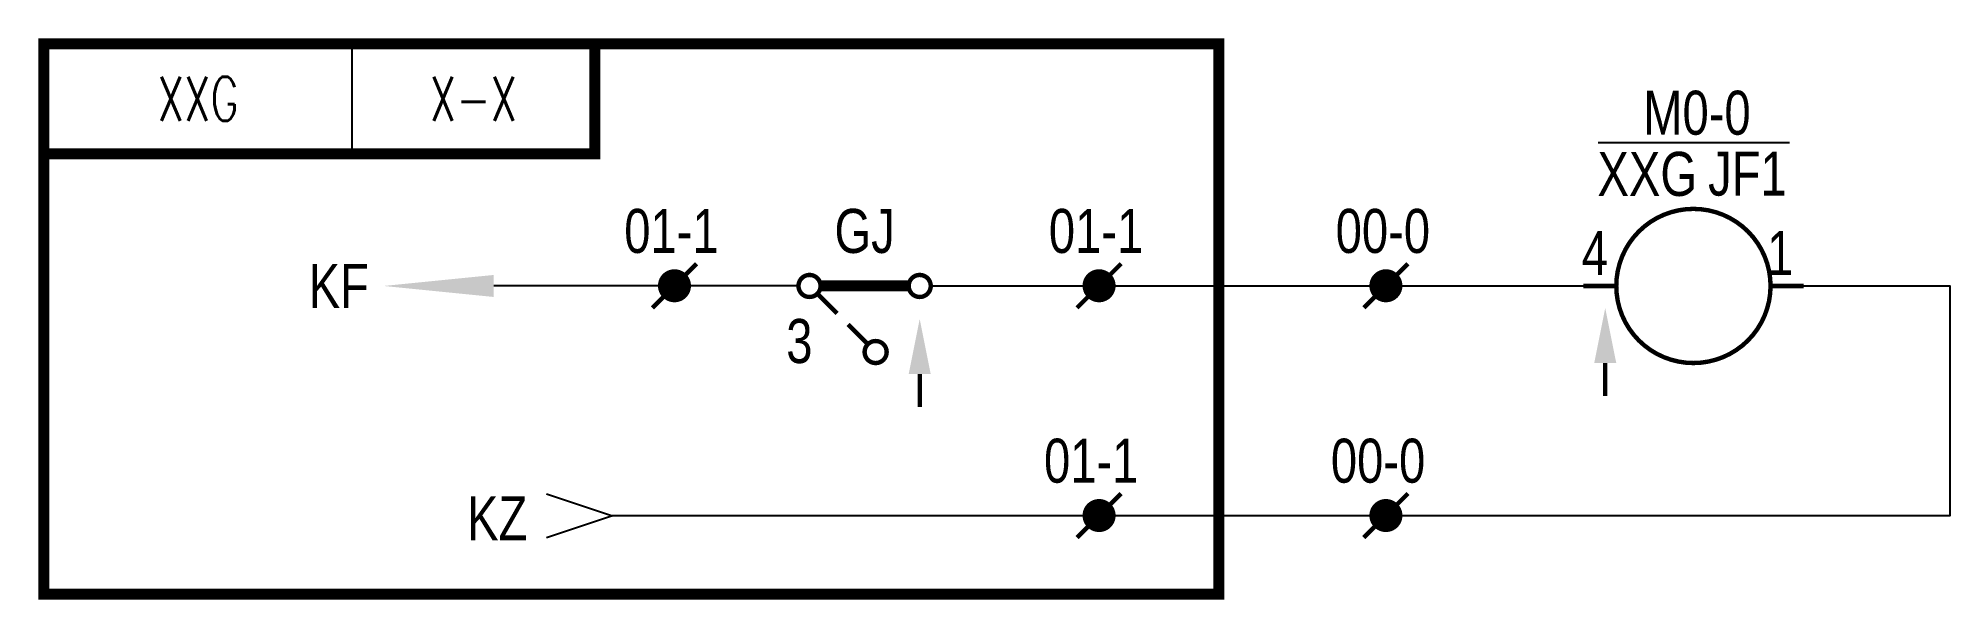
# Model space of a CAD drawing. Header units: millimetres. Extents: x -0.2 to 86.5, y -25.2 to 0.2.
import ezdxf
from ezdxf.enums import TextEntityAlignment as Align

# ---------------------------------------------------------------- set-up
doc = ezdxf.new("R2010")
doc.units = ezdxf.units.MM
doc.layers.add('tie', color=7, linetype='Continuous')
doc.styles.add('HZ', font='TXT', dxfattribs={"width": 0.7, "bigfont": 'HZTXT'})

msp = doc.modelspace()

# ---------------------------------------------------------------- linework, layer by layer
at = {"color": 7}
for p, q in [((14, -5), (14, 0)), ((40.248, -11), (53.316, -11)), ((53.316, -11), (69.855, -11))]:
    msp.add_line(p, q, dxfattribs=at)
msp.add_line((70.54, -4.482), (79.213, -4.482))
at = {"color": 7, "const_width": 0.5}
msp.add_lwpolyline([(53.316, -25), (0, -25), (0, 0), (53.316, 0)], close=True, dxfattribs=at)
at = {"color": 7}
for points, const_width in [([(25, 0), (0, 0), (0, -5)], 0.5), ([(25, 0), (25, -5), (0, -5)], 0.5), ([(29.62, -9.991), (27.62, -11.991)], 0.2), ([(48.887, -9.991), (46.887, -11.991)], 0.2), ([(61.902, -9.991), (59.902, -11.991)], 0.2), ([(35.998, -12.25), (35.057, -11.308)], 0.2), ([(39.248, -11), (35.248, -11)], 0.5), ([(71.355, -11), (69.855, -11)], 0.2), ([(78.355, -11), (79.855, -11)], 0.2), ([(37.43, -13.681), (36.498, -12.75)], 0.2), ([(70.855, -14.5), (70.855, -16)], 0.2), ([(39.748, -15), (39.748, -16.5)], 0.2), ([(48.887, -20.424), (46.887, -22.424)], 0.2), ([(61.902, -20.424), (59.902, -22.424)], 0.2)]:
    msp.add_lwpolyline(points, dxfattribs=dict(at, const_width=const_width))
for points, const_width in [([(78.355, -11, -1), (71.355, -11, -1)], 0.2), ([(28.995, -10.991, 1), (28.245, -10.991, 1)], 0.75), ([(48.262, -10.991, 1), (47.512, -10.991, 1)], 0.75), ([(61.277, -10.991, 1), (60.527, -10.991, 1)], 0.75), ([(48.262, -21.424, 1), (47.512, -21.424, 1)], 0.75), ([(61.277, -21.424, 1), (60.527, -21.424, 1)], 0.75)]:
    msp.add_lwpolyline(points, format="xyb", close=True, dxfattribs=dict(at, const_width=const_width))
at = {"color": 7, "const_width": 0.2}
for points in [[(34.748, -10.5, -1), (34.748, -11.5, -1), (34.748, -10.5)], [(39.748, -10.5, -1), (39.748, -11.5, -1), (39.748, -10.5)], [(37.748, -13.5, -1), (37.748, -14.5, -1), (37.748, -13.5)]]:
    msp.add_lwpolyline(points, format="xyb", dxfattribs=at)
at = {"color": 7}
for points in [[(34.248, -11), (20.422, -11)], [(22.809, -20.433), (25.809, -21.433), (22.809, -22.433)]]:
    msp.add_lwpolyline(points, dxfattribs=at)
for points in [[(79.855, -11), (86.487, -11), (86.487, -21.433), (53.316, -21.433)], [(53.316, -21.433), (25.809, -21.433)]]:
    msp.add_lwpolyline(points)
for points in [[(20.422, -10.5), (20.422, -11.5), (15.422, -11)], [(71.355, -14.5), (70.355, -14.5), (70.855, -12)], [(39.248, -15), (40.248, -15), (39.748, -12.5)]]:
    msp.add_solid(points, dxfattribs=at)

# ---------------------------------------------------------------- texts
at = {"color": 3, "style": 'HZ', "width": 0.7}
msp.add_text('XXG', height=2, dxfattribs=at).set_placement((7, -2.5), align=Align.MIDDLE)
at = {"color": 5, "style": 'HZ', "width": 0.7}
msp.add_text('X-X', height=2, dxfattribs=at).set_placement((19.5, -2.5), align=Align.MIDDLE)
at = {"color": 5, "width": 0.8}
msp.add_text('M0-0', height=2, dxfattribs=at).set_placement((75.016, -3.132), align=Align.MIDDLE)
at = {"color": 3, "width": 0.8}
msp.add_text('XXG', height=2, dxfattribs=at).set_placement((75.02, -6.911), align=Align.RIGHT)
msp.add_text('JF1', height=2, dxfattribs=at).set_placement((77.306, -5.911), align=Align.MIDDLE)
at = {"color": 7, "width": 0.8}
msp.add_text('GJ', height=2, dxfattribs=at).set_placement((37.248, -9.5), align=Align.CENTER)
msp.add_text('4', height=2, dxfattribs=at).set_placement((69.788, -10.5))
for s, p in [('1', (79.388, -10.5)), ('3', (34.882, -14.5))]:
    msp.add_text(s, height=2, dxfattribs=at).set_placement(p, align=Align.RIGHT)
at = {"layer": 'tie', "color": 3, "width": 0.8}
for s, p in [('01-1', (28.482, -9.5)), ('01-1', (47.748, -9.5)), ('00-0', (60.764, -9.5)), ('01-1', (47.53, -19.933)), ('00-0', (60.546, -19.933))]:
    msp.add_text(s, height=2, dxfattribs=at).set_placement(p, align=Align.CENTER)
at = {"layer": 'tie', "color": 1, "width": 0.8}
msp.add_text('KF', height=2, dxfattribs=at).set_placement((14.756, -12), align=Align.RIGHT)
msp.add_text('KZ', height=2, dxfattribs=at).set_placement((21.943, -21.546), align=Align.MIDDLE_RIGHT)

doc.saveas('drawing.dxf')
